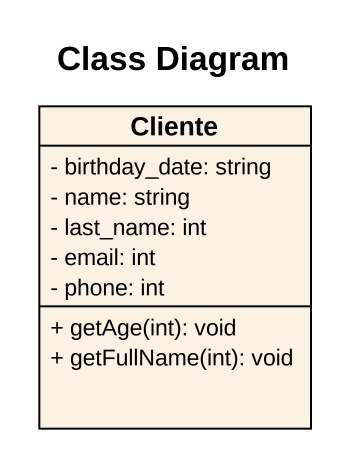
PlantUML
@startuml
title Class Diagram
hide circle
hide empty members
skinparam classAttributeIconSize 0
class Cliente {
  - birthday_date: string
  - name: string
  - last_name: int
  - email: int
  - phone: int
  + getAge(int): void
  + getFullName(int): void
}
@enduml
